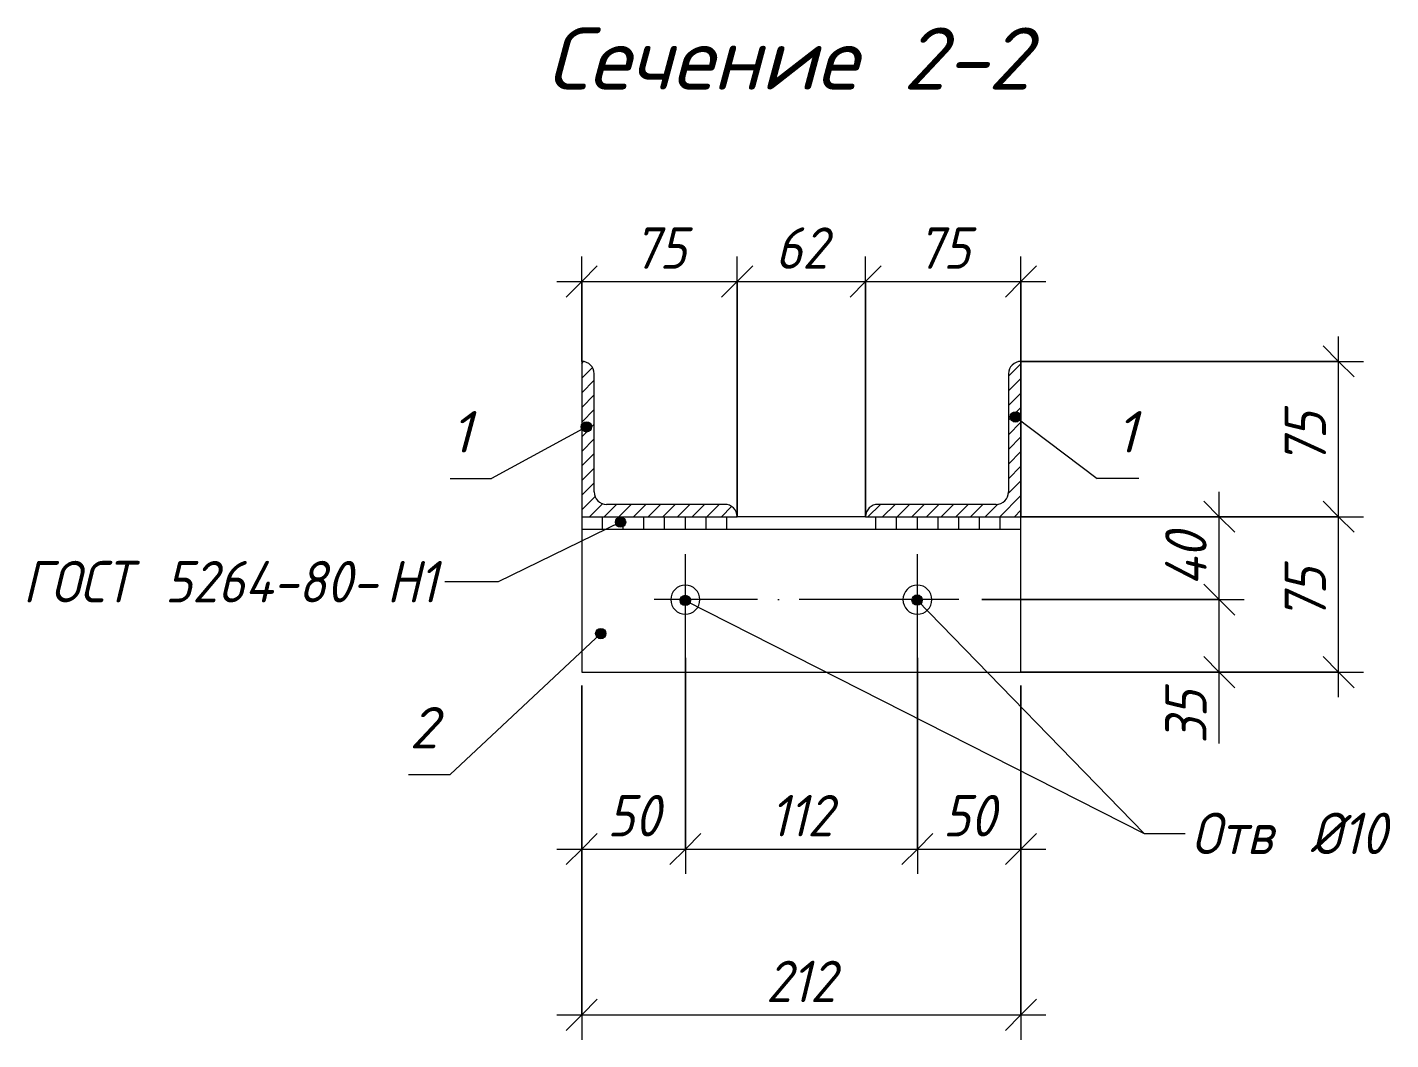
# Model space of a CAD drawing. Header units: millimetres. Extents: x 7563 to 35266, y -386 to 7164.
# Drawn here: x 15115 to 15773, y 3713 to 4201 of the extents above; entities that cross this region are included whole.
import ezdxf

# ---------------------------------------------------------------- set-up
doc = ezdxf.new("R2010")
doc.units = ezdxf.units.MM
doc.linetypes.add('50_200_ШТРИХ_1Т_ш5_п1_п1_', pattern=[70, 50, -10, 0, -10])
for name, color, linetype, lineweight in [('A-ANNO-DIMS', 7, 'Continuous', 9), ('A-ANNO-DIMS-10', 7, 'Continuous', 9), ('A-ANNO-NOTE', 7, 'Continuous', 9), ('A-DETL', 7, 'Continuous', 9), ('A-DETL-4', 7, 'Continuous', 20), ('A-DETL-CNTR-1', 7, '50_200_ШТРИХ_1Т_ш5_п1_п1_', 5), ('A-DETL-GENF-1', 7, 'Continuous', 5), ('G-ANNO-TEXT', 7, 'Continuous', 9)]:
    doc.layers.add(name, color=color, linetype=linetype, lineweight=lineweight)
doc.styles.add('ISOCPEUR_B_I', font='', dxfattribs={"height": 30})
doc.styles.add('ISOCPEUR_I', font='isocpeui.ttf', dxfattribs={"width": 0.9, "height": 20})
doc.styles.add('ISOCPEUR_I_4', font='isocpeui.ttf', dxfattribs={"height": 20})
doc.styles.get('ISOCPEUR_B_I').set_extended_font_data('ISOCPEUR', italic=True, bold=True)
doc.dimstyles.new('ISO-2_0_0_9К_СРЕДНИЙ', dxfattribs={"dimscale": 304.8, "dimtxt": 19.919624, "dimasz": 0.049213, "dimexe": 0.03937, "dimexo": 0, "dimgap": 0, "dimtad": 1, "dimdec": 0, "dimzin": 0, "dimdsep": 46, "dimtxsty": 'ISOCPEUR_I', "dimblk1": 'OBLIQUE', "dimblk2": 'OBLIQUE', "dimsah": 1, "dimcen": 0.09, "dimdle": 0.03937, "dimazin": 0, "dimtfac": 1, "dimtdec": 4, "dimtix": 1, "dimtmove": 0, "dimatfit": 3, "dimfxl": 1, "dimtvp": 1, "dimtolj": 1, "dimtzin": 0, "dimarcsym": 2})
doc.dimstyles.new('ISO-2_0_0_9К_СРЕДНИЙ_1', dxfattribs={"dimscale": 304.8, "dimtxt": 19.919624, "dimasz": 0.049213, "dimexe": 0.03937, "dimexo": 0, "dimgap": 0, "dimtad": 1, "dimdec": 0, "dimzin": 0, "dimdsep": 46, "dimtxsty": 'ISOCPEUR_I', "dimblk1": 'OBLIQUE', "dimblk2": 'OBLIQUE', "dimsah": 1, "dimcen": 0.09, "dimdle": 0.03937, "dimazin": 0, "dimtfac": 1, "dimtdec": 4, "dimtix": 1, "dimtmove": 1, "dimatfit": 3, "dimfxl": 1, "dimtvp": 1, "dimtolj": 1, "dimtzin": 0, "dimarcsym": 2})
pattern_1 = [(45, (9342.606, 0), (-3.535534, 3.535534), [])]

# ---------------------------------------------------------------- blocks, each defined once
blk = doc.blocks.new('DIMBLOCK66-АР1_Узлы металлических стоек  2 этажа')
at = {"layer": 'A-ANNO-DIMS-10', "lineweight": 20}
for p, q in [((15690.6, 3925.13), (15683.1, 3932.63)), ((15690.6, 3925.13), (15698.1, 3917.63)), ((15690.6, 3890.13), (15683.1, 3897.63)), ((15690.6, 3890.13), (15698.1, 3882.63))]:
    blk.add_line(p, q, dxfattribs=at)
at = {"layer": 'A-ANNO-DIMS-10'}
for p, q in [((15575.9, 3925.13), (15702.6, 3925.13)), ((15690.6, 3925.13), (15575.9, 3925.13)), ((15690.6, 3878.13), (15690.6, 3925.13)), ((15690.6, 3880.91), (15690.6, 3907.63)), ((15594.85, 3890.13), (15702.6, 3890.13)), ((15690.6, 3890.13), (15594.85, 3890.13)), ((15690.6, 3855.63), (15690.6, 3880.91))]:
    blk.add_line(p, q, dxfattribs=at)
at = {"layer": 'A-ANNO-DIMS-10', "color": 0, "insert": (15664.47, 3855.63), "char_height": 20, "width": 30.3391, "attachment_point": 1, "rotation": 90, "line_spacing_factor": 1.149209, "style": 'ISOCPEUR_I'}
blk.add_mtext('35', dxfattribs=at)
blk = doc.blocks.new('_Oblique')
at = {"color": 0, "linetype": 'ByBlock', "lineweight": -2}
blk.add_line((-0.5, -0.5), (0.5, 0.5), dxfattribs=at)
blk = doc.blocks.new('DIMBLOCK67-АР1_Узлы металлических стоек  2 этажа')
at = {"layer": 'A-ANNO-DIMS-10'}
for p, q in [((15690.6, 3925.13), (15690.6, 3977.13)), ((15594.85, 3965.13), (15702.6, 3965.13)), ((15690.6, 3965.13), (15594.85, 3965.13)), ((15575.9, 3925.13), (15702.6, 3925.13)), ((15690.6, 3925.13), (15575.9, 3925.13))]:
    blk.add_line(p, q, dxfattribs=at)
at = {"layer": 'A-ANNO-DIMS-10', "lineweight": 20}
for p, q in [((15690.6, 3965.13), (15683.1, 3972.63)), ((15690.6, 3965.13), (15698.1, 3957.63)), ((15690.6, 3925.13), (15683.1, 3932.63)), ((15690.6, 3925.13), (15698.1, 3917.63))]:
    blk.add_line(p, q, dxfattribs=at)
at = {"layer": 'A-ANNO-DIMS-10', "color": 0, "insert": (15664.47, 3931.73), "char_height": 20, "width": 32.1779, "attachment_point": 1, "rotation": 90, "line_spacing_factor": 1.149209, "style": 'ISOCPEUR_I'}
blk.add_mtext('40', dxfattribs=at)
blk = doc.blocks.new('DIMBLOCK68-АР1_Узлы металлических стоек  2 этажа')
at = {"layer": 'A-ANNO-DIMS-10', "lineweight": 20}
for p, q in [((15748.19, 3965.13), (15740.69, 3972.63)), ((15748.19, 3965.13), (15755.69, 3957.63)), ((15748.19, 3890.13), (15740.69, 3897.63)), ((15748.19, 3890.13), (15755.69, 3882.63))]:
    blk.add_line(p, q, dxfattribs=at)
at = {"layer": 'A-ANNO-DIMS-10'}
for p, q in [((15594.85, 3965.13), (15760.19, 3965.13)), ((15748.19, 3965.13), (15594.85, 3965.13)), ((15748.19, 3878.13), (15748.19, 3965.13)), ((15594.85, 3890.13), (15760.19, 3890.13)), ((15748.19, 3890.13), (15594.85, 3890.13))]:
    blk.add_line(p, q, dxfattribs=at)
at = {"layer": 'A-ANNO-DIMS-10', "color": 0, "insert": (15722.06, 3914.99), "char_height": 20, "width": 30.3391, "attachment_point": 1, "rotation": 90, "line_spacing_factor": 1.149209, "style": 'ISOCPEUR_I'}
blk.add_mtext('75', dxfattribs=at)
blk = doc.blocks.new('DIMBLOCK69-АР1_Узлы металлических стоек  2 этажа')
at = {"layer": 'A-ANNO-DIMS-10', "lineweight": 20}
for p, q in [((15748.19, 4040.13), (15740.69, 4047.63)), ((15748.19, 4040.13), (15755.69, 4032.63)), ((15748.19, 3965.13), (15740.69, 3972.63)), ((15748.19, 3965.13), (15755.69, 3957.63))]:
    blk.add_line(p, q, dxfattribs=at)
at = {"layer": 'A-ANNO-DIMS-10'}
for p, q in [((15748.19, 3965.13), (15748.19, 4052.13)), ((15594.85, 4040.13), (15760.19, 4040.13)), ((15748.19, 4040.13), (15594.85, 4040.13)), ((15594.85, 3965.13), (15760.19, 3965.13)), ((15748.19, 3965.13), (15594.85, 3965.13))]:
    blk.add_line(p, q, dxfattribs=at)
at = {"layer": 'A-ANNO-DIMS-10', "color": 0, "insert": (15722.06, 3989.99), "char_height": 20, "width": 30.3391, "attachment_point": 1, "rotation": 90, "line_spacing_factor": 1.149209, "style": 'ISOCPEUR_I'}
blk.add_mtext('75', dxfattribs=at)
blk = doc.blocks.new('DIMBLOCK70-АР1_Узлы металлических стоек  2 этажа')
at = {"layer": 'A-ANNO-DIMS-10'}
for p, q in [((15594.85, 3883.73), (15594.85, 3712.75)), ((15594.85, 3724.75), (15594.85, 3883.73)), ((15382.85, 3881.19), (15382.85, 3712.75)), ((15382.85, 3724.75), (15382.85, 3881.19)), ((15370.85, 3724.75), (15606.85, 3724.75))]:
    blk.add_line(p, q, dxfattribs=at)
at = {"layer": 'A-ANNO-DIMS-10', "lineweight": 20}
for p, q in [((15382.85, 3724.75), (15390.35, 3732.25)), ((15594.85, 3724.75), (15602.35, 3732.25)), ((15382.85, 3724.75), (15375.35, 3717.25)), ((15594.85, 3724.75), (15587.35, 3717.25))]:
    blk.add_line(p, q, dxfattribs=at)
at = {"layer": 'A-ANNO-DIMS-10', "color": 0, "insert": (15471.8, 3750.88), "char_height": 20, "width": 40.9118, "attachment_point": 1, "line_spacing_factor": 1.149209, "style": 'ISOCPEUR_I'}
blk.add_mtext('212', dxfattribs=at)
blk = doc.blocks.new('DIMBLOCK71-АР1_Узлы металлических стоек  2 этажа')
at = {"layer": 'A-ANNO-DIMS-10'}
for p, q in [((15382.85, 4040.13), (15382.85, 4090.68)), ((15457.85, 3965.13), (15457.85, 4090.68)), ((15370.85, 4078.68), (15457.85, 4078.68)), ((15382.85, 4078.68), (15382.85, 4040.13)), ((15457.85, 4078.68), (15457.85, 3965.13))]:
    blk.add_line(p, q, dxfattribs=at)
at = {"layer": 'A-ANNO-DIMS-10', "lineweight": 20}
for p, q in [((15382.85, 4078.68), (15390.35, 4086.18)), ((15457.85, 4078.68), (15465.35, 4086.18)), ((15382.85, 4078.68), (15375.35, 4071.18)), ((15457.85, 4078.68), (15450.35, 4071.18))]:
    blk.add_line(p, q, dxfattribs=at)
at = {"layer": 'A-ANNO-DIMS-10', "color": 0, "insert": (15407.71, 4104.8), "char_height": 20, "width": 30.3391, "attachment_point": 1, "line_spacing_factor": 1.149209, "style": 'ISOCPEUR_I'}
blk.add_mtext('75', dxfattribs=at)
blk = doc.blocks.new('DIMBLOCK72-АР1_Узлы металлических стоек  2 этажа')
at = {"layer": 'A-ANNO-DIMS-10'}
for p, q in [((15457.85, 3965.13), (15457.85, 4090.68)), ((15519.85, 3965.13), (15519.85, 4090.68)), ((15457.85, 4078.68), (15519.85, 4078.68)), ((15457.85, 4078.68), (15457.85, 3965.13)), ((15519.85, 4078.68), (15519.85, 3965.13))]:
    blk.add_line(p, q, dxfattribs=at)
at = {"layer": 'A-ANNO-DIMS-10', "lineweight": 20}
for p, q in [((15457.85, 4078.68), (15465.35, 4086.18)), ((15519.85, 4078.68), (15527.35, 4086.18)), ((15457.85, 4078.68), (15450.35, 4071.18)), ((15519.85, 4078.68), (15512.35, 4071.18))]:
    blk.add_line(p, q, dxfattribs=at)
at = {"layer": 'A-ANNO-DIMS-10', "color": 0, "insert": (15476.21, 4104.8), "char_height": 20, "width": 30.3391, "attachment_point": 1, "line_spacing_factor": 1.149209, "style": 'ISOCPEUR_I'}
blk.add_mtext('62', dxfattribs=at)
blk = doc.blocks.new('DIMBLOCK73-АР1_Узлы металлических стоек  2 этажа')
at = {"layer": 'A-ANNO-DIMS-10'}
for p, q in [((15519.85, 3965.13), (15519.85, 4090.68)), ((15594.85, 3965.13), (15594.85, 4090.68)), ((15519.85, 4078.68), (15606.85, 4078.68)), ((15519.85, 4078.68), (15519.85, 3965.13)), ((15594.85, 4078.68), (15594.85, 3965.13))]:
    blk.add_line(p, q, dxfattribs=at)
at = {"layer": 'A-ANNO-DIMS-10', "lineweight": 20}
for p, q in [((15519.85, 4078.68), (15527.35, 4086.18)), ((15594.85, 4078.68), (15602.35, 4086.18)), ((15519.85, 4078.68), (15512.35, 4071.18)), ((15594.85, 4078.68), (15587.35, 4071.18))]:
    blk.add_line(p, q, dxfattribs=at)
at = {"layer": 'A-ANNO-DIMS-10', "color": 0, "insert": (15544.71, 4104.8), "char_height": 20, "width": 30.3391, "attachment_point": 1, "line_spacing_factor": 1.149209, "style": 'ISOCPEUR_I'}
blk.add_mtext('75', dxfattribs=at)
blk = doc.blocks.new('DIMBLOCK74-АР1_Узлы металлических стоек  2 этажа')
at = {"layer": 'A-ANNO-DIMS-10'}
for p, q in [((15432.85, 3897.13), (15432.85, 3792.75)), ((15432.85, 3804.75), (15432.85, 3897.13)), ((15382.85, 3883.73), (15382.85, 3792.75)), ((15382.85, 3804.75), (15382.85, 3883.73)), ((15370.85, 3804.75), (15432.85, 3804.75))]:
    blk.add_line(p, q, dxfattribs=at)
at = {"layer": 'A-ANNO-DIMS-10', "lineweight": 20}
for p, q in [((15382.85, 3804.75), (15390.35, 3812.25)), ((15432.85, 3804.75), (15440.35, 3812.25)), ((15382.85, 3804.75), (15375.35, 3797.25)), ((15432.85, 3804.75), (15425.35, 3797.25))]:
    blk.add_line(p, q, dxfattribs=at)
at = {"layer": 'A-ANNO-DIMS-10', "color": 0, "insert": (15395.21, 3830.88), "char_height": 20, "width": 30.3391, "attachment_point": 1, "line_spacing_factor": 1.149209, "style": 'ISOCPEUR_I'}
blk.add_mtext('50', dxfattribs=at)
blk = doc.blocks.new('DIMBLOCK75-АР1_Узлы металлических стоек  2 этажа')
at = {"layer": 'A-ANNO-DIMS-10'}
for p, q in [((15432.85, 3897.13), (15432.85, 3792.75)), ((15432.85, 3804.75), (15432.85, 3897.13)), ((15544.85, 3897.13), (15544.85, 3792.75)), ((15544.85, 3804.75), (15544.85, 3897.13)), ((15432.85, 3804.75), (15544.85, 3804.75))]:
    blk.add_line(p, q, dxfattribs=at)
at = {"layer": 'A-ANNO-DIMS-10', "lineweight": 20}
for p, q in [((15432.85, 3804.75), (15440.35, 3812.25)), ((15544.85, 3804.75), (15552.35, 3812.25)), ((15432.85, 3804.75), (15425.35, 3797.25)), ((15544.85, 3804.75), (15537.35, 3797.25))]:
    blk.add_line(p, q, dxfattribs=at)
at = {"layer": 'A-ANNO-DIMS-10', "color": 0, "insert": (15473.72, 3830.88), "char_height": 20, "width": 36.315, "attachment_point": 1, "line_spacing_factor": 1.149209, "style": 'ISOCPEUR_I'}
blk.add_mtext('112', dxfattribs=at)
blk = doc.blocks.new('DIMBLOCK76-АР1_Узлы металлических стоек  2 этажа')
at = {"layer": 'A-ANNO-DIMS-10'}
for p, q in [((15544.85, 3897.13), (15544.85, 3792.75)), ((15544.85, 3804.75), (15544.85, 3897.13)), ((15594.85, 3883.73), (15594.85, 3792.75)), ((15594.85, 3804.75), (15594.85, 3883.73)), ((15544.85, 3804.75), (15606.85, 3804.75))]:
    blk.add_line(p, q, dxfattribs=at)
at = {"layer": 'A-ANNO-DIMS-10', "lineweight": 20}
for p, q in [((15544.85, 3804.75), (15552.35, 3812.25)), ((15594.85, 3804.75), (15602.35, 3812.25)), ((15544.85, 3804.75), (15537.35, 3797.25)), ((15594.85, 3804.75), (15587.35, 3797.25))]:
    blk.add_line(p, q, dxfattribs=at)
at = {"layer": 'A-ANNO-DIMS-10', "color": 0, "insert": (15557.21, 3830.88), "char_height": 20, "width": 30.3391, "attachment_point": 1, "line_spacing_factor": 1.149209, "style": 'ISOCPEUR_I'}
blk.add_mtext('50', dxfattribs=at)
blk = doc.blocks.new('_AT__Текстовая выноска1 - _AT__Текстовая выноска 2-25057224-АР1_Узлы металлических стоек  2 этажа')
at = {"layer": 'A-ANNO-NOTE'}
blk.add_line((0, 0), (2, 0), dxfattribs=at)
blk = doc.blocks.new('_AT__Текстовая выноска1 - _AT__Текстовая выноска 2-25057332-АР1_Узлы металлических стоек  2 этажа')
at = {"layer": 'A-ANNO-NOTE'}
blk.add_line((0, 0), (2, 0), dxfattribs=at)

msp = doc.modelspace()

# ---------------------------------------------------------------- hatches: boundary and pattern name
at = {"layer": 'A-ANNO-NOTE'}
h = msp.add_hatch(color=256, dxfattribs=at)
edge = h.paths.add_edge_path(flags=0)
edge.add_arc((15592.15, 4013.3), 2.5, 0, 360)
h = msp.add_hatch(color=256, dxfattribs=at)
edge = h.paths.add_edge_path(flags=0)
edge.add_arc((15385.08, 4008.52), 2.5, 0, 360)
h = msp.add_hatch(color=256, dxfattribs=at)
edge = h.paths.add_edge_path(flags=0)
edge.add_arc((15392.05, 3908.76), 2.5, 0, 360)
at = {"layer": 'A-DETL-GENF-1'}
h = msp.add_hatch(dxfattribs=at)
h.set_pattern_fill('FP_12', color=256, style=0, pattern_type=2)
h.set_pattern_definition(pattern_1)
h.paths.add_polyline_path([(15457.85, 3965.13), (15457.64, 3966.69), (15457.04, 3968.13), (15456.09, 3969.38), (15454.85, 3970.33), (15453.4, 3970.93), (15451.85, 3971.13), (15394.85, 3971.13), (15393.29, 3971.34), (15391.85, 3971.94), (15390.6, 3972.89), (15389.65, 3974.13), (15389.05, 3975.58), (15388.85, 3977.13), (15388.85, 4034.13), (15388.64, 4035.69), (15388.04, 4037.13), (15387.09, 4038.38), (15385.85, 4039.33), (15384.4, 4039.93), (15382.85, 4040.13), (15382.85, 3965.13)], flags=0)
h = msp.add_hatch(dxfattribs=at)
h.set_pattern_fill('FP_12', color=256, style=0, pattern_type=2)
h.set_pattern_definition(pattern_1)
h.paths.add_polyline_path([(15519.85, 3965.13), (15594.85, 3965.13), (15594.85, 4040.13), (15593.29, 4039.93), (15591.85, 4039.33), (15590.6, 4038.38), (15589.65, 4037.13), (15589.05, 4035.69), (15588.85, 4034.13), (15588.85, 3977.13), (15588.64, 3975.58), (15588.04, 3974.13), (15587.09, 3972.89), (15585.85, 3971.94), (15584.4, 3971.34), (15582.85, 3971.13), (15525.85, 3971.13), (15524.29, 3970.93), (15522.85, 3970.33), (15521.6, 3969.38), (15520.65, 3968.13), (15520.05, 3966.69)], flags=0)
at = {"layer": 'G-ANNO-TEXT'}
h = msp.add_hatch(color=256, dxfattribs=at)
edge = h.paths.add_edge_path(flags=0)
edge.add_arc((15401.57, 3962.55), 2.5, 0, 360)
h = msp.add_hatch(color=256, dxfattribs=at)
edge = h.paths.add_edge_path(flags=0)
edge.add_arc((15432.84, 3924.73), 2.5, 0, 360)
h = msp.add_hatch(color=256, dxfattribs=at)
edge = h.paths.add_edge_path(flags=0)
edge.add_arc((15544.74, 3924.92), 2.5, 0, 360)

# ---------------------------------------------------------------- linework, layer by layer
at = {"layer": 'A-ANNO-NOTE'}
for p, q in [((15385.08, 4008.52), (15339.27, 3983.61)), ((15592.15, 4013.3), (15631.71, 3983.61)), ((15392.05, 3908.76), (15319.27, 3840.82))]:
    msp.add_line(p, q, dxfattribs=at)
for centre in [(15592.15, 4013.3), (15385.08, 4008.52), (15392.05, 3908.76)]:
    msp.add_circle(centre, 2.5, dxfattribs=at)
at = {"layer": 'A-DETL'}
for p, q in [((15382.85, 3965.13), (15382.85, 3890.13)), ((15392.85, 3959.13), (15392.85, 3965.13)), ((15402.85, 3959.13), (15402.85, 3965.13)), ((15412.85, 3959.13), (15412.85, 3965.13)), ((15422.85, 3959.13), (15422.85, 3965.13)), ((15432.85, 3959.13), (15432.85, 3965.13)), ((15442.85, 3959.13), (15442.85, 3965.13)), ((15452.85, 3959.13), (15452.85, 3965.13)), ((15519.85, 3965.13), (15457.85, 3965.13)), ((15524.85, 3959.13), (15524.85, 3965.13)), ((15534.85, 3959.13), (15534.85, 3965.13)), ((15544.85, 3959.13), (15544.85, 3965.13)), ((15554.85, 3959.13), (15554.85, 3965.13)), ((15564.85, 3959.13), (15564.85, 3965.13)), ((15574.85, 3959.13), (15574.85, 3965.13)), ((15584.85, 3959.13), (15584.85, 3965.13)), ((15594.85, 3890.13), (15594.85, 3965.13)), ((15382.85, 3959.13), (15594.85, 3959.13)), ((15382.85, 3890.13), (15594.85, 3890.13))]:
    msp.add_line(p, q, dxfattribs=at)
for centre, start, end in [((15432.85, 3925.13), 90, 270), ((15432.85, 3925.13), 270, 90), ((15544.85, 3925.13), 90, 270), ((15544.85, 3925.13), 270, 90)]:
    msp.add_arc(centre, 7, start, end, dxfattribs=at)
at = {"layer": 'A-DETL-4'}
for p, q in [((15382.85, 4040.13), (15382.85, 3965.13)), ((15594.85, 3965.13), (15594.85, 4040.13)), ((15388.85, 3977.13), (15388.85, 4034.13)), ((15588.85, 4034.13), (15588.85, 3977.13)), ((15451.85, 3971.13), (15394.85, 3971.13)), ((15582.85, 3971.13), (15525.85, 3971.13)), ((15382.85, 3965.13), (15457.85, 3965.13)), ((15519.85, 3965.13), (15594.85, 3965.13))]:
    msp.add_line(p, q, dxfattribs=at)
for centre, start, end in [((15382.85, 4034.13), 0, 90), ((15594.85, 4034.13), 90, 180), ((15394.85, 3977.13), 180, 270), ((15582.85, 3977.13), 270, 0), ((15451.85, 3965.13), 360, 90), ((15525.85, 3965.13), 90, 180)]:
    msp.add_arc(centre, 6, start, end, dxfattribs=at)
at = {"layer": 'A-DETL-CNTR-1'}
for p, q in [((15432.85, 3897.13), (15432.85, 3947.13)), ((15544.85, 3897.13), (15544.85, 3947.13)), ((15537.85, 3925.13), (15412.85, 3925.13)), ((15559.85, 3925.13), (15522.85, 3925.13)), ((15564.85, 3925.13), (15551.85, 3925.13))]:
    msp.add_line(p, q, dxfattribs=at)
at = {"layer": 'G-ANNO-TEXT'}
for p, q in [((15401.57, 3962.55), (15342.52, 3933.81)), ((15317.34, 3933.81), (15316.72, 3933.81)), ((15342.52, 3933.81), (15317.34, 3933.81)), ((15432.84, 3924.73), (15654.3, 3812.32)), ((15544.74, 3924.92), (15654.3, 3812.32)), ((15654.3, 3812.32), (15674.14, 3812.32)), ((15654.3, 3812.32), (15674.14, 3812.32))]:
    msp.add_line(p, q, dxfattribs=at)
for centre in [(15401.57, 3962.55), (15432.84, 3924.73), (15544.74, 3924.92)]:
    msp.add_circle(centre, 2.5, dxfattribs=at)

# ---------------------------------------------------------------- block references
at = {"layer": 'A-ANNO-NOTE', "xscale": 10, "yscale": 10, "zscale": 10}
for p in [(15319.27, 3983.61), (15299.27, 3840.82)]:
    msp.add_blockref('_AT__Текстовая выноска1 - _AT__Текстовая выноска 2-25057224-АР1_Узлы металлических стоек  2 этажа', p, dxfattribs=at)
at = {"layer": 'A-ANNO-NOTE', "xscale": 10, "yscale": 10, "zscale": 10, "rotation": 180}
msp.add_blockref('_AT__Текстовая выноска1 - _AT__Текстовая выноска 2-25057332-АР1_Узлы металлических стоек  2 этажа', (15651.71, 3983.61), dxfattribs=at)

# ---------------------------------------------------------------- texts
at = {"layer": 'A-ANNO-NOTE', "char_height": 20, "attachment_point": 1, "style": 'ISOCPEUR_I_4'}
for s, insert, width in [('\\fISOCPEUR|b0|i1|c204|p34|;1', (15319.68, 4016.14), 12.827), ('\\fISOCPEUR|b0|i1|c204|p34|;1', (15640.7, 4016.14), 12.827), ('\\fISOCPEUR|b0|i1|c204|p34|;2', (15299.68, 3873.34), 17.6371)]:
    msp.add_mtext(s, dxfattribs=dict(at, insert=insert, width=width))
at = {"layer": 'G-ANNO-TEXT', "attachment_point": 1}
for s, insert, char_height, width, style in [('Сечение', (15365.96, 4201.27), 30, 185.1898, 'ISOCPEUR_B_I'), (' 2-2', (15518.76, 4201.27), 30, 102.616, 'ISOCPEUR_B_I'), ('ГОСТ', (15113.1, 3943.81), 20, 69.2658, 'ISOCPEUR_I'), (' 5264-80-', (15170.25, 3943.81), 20, 143.5822, 'ISOCPEUR_I'), ('\\fISOCPEUR|b0|i1|c204|p34|;\\W.9;Н', (15288.71, 3943.81), 20, 18.7595, 'ISOCPEUR_I'), ('\\fISOCPEUR|b0|i1|c204|p34|;\\W.9;1', (15304.19, 3943.81), 20, 11.5443, 'ISOCPEUR_I'), ('Отв', (15677.14, 3822.32), 20, 55.5569, 'ISOCPEUR_I'), (' Ø10', (15722.98, 3822.32), 20, 64.2152, 'ISOCPEUR_I')]:
    msp.add_mtext(s, dxfattribs=dict(at, insert=insert, char_height=char_height, width=width, style=style))

# ---------------------------------------------------------------- dimensions: what is measured, and where the dimension line sits
at = {"layer": 'A-ANNO-DIMS'}
for base, p1, p2, override, picture, middle in [((15457.85, 4078.68), (15382.85, 4040.13), (15457.85, 3965.13), {"dimpost": '<>', "dimfxl": 106.066017}, 'DIMBLOCK71-АР1_Узлы металлических стоек  2 этажа', (15420.35, 4088.8)), ((15519.85, 4078.68), (15457.85, 3965.13), (15519.85, 3965.13), {"dimpost": '<>', "dimfxl": 62}, 'DIMBLOCK72-АР1_Узлы металлических стоек  2 этажа', (15488.85, 4088.68)), ((15594.85, 4078.68), (15519.85, 3965.13), (15594.85, 3965.13), {"dimpost": '<>', "dimfxl": 75}, 'DIMBLOCK73-АР1_Узлы металлических стоек  2 этажа', (15557.35, 4088.8)), ((15432.85, 3804.75), (15382.85, 3883.73), (15432.85, 3897.13), {"dimpost": '<>', "dimfxl": 51.76594}, 'DIMBLOCK74-АР1_Узлы металлических стоек  2 этажа', (15407.85, 3814.75)), ((15544.85, 3804.75), (15432.85, 3897.13), (15544.85, 3897.13), {"dimpost": '<>', "dimfxl": 112}, 'DIMBLOCK75-АР1_Узлы металлических стоек  2 этажа', (15488.85, 3814.75)), ((15594.85, 3804.75), (15544.85, 3897.13), (15594.85, 3883.73), {"dimpost": '<>', "dimfxl": 51.76594}, 'DIMBLOCK76-АР1_Узлы металлических стоек  2 этажа', (15569.85, 3814.75)), ((15594.85, 3724.75), (15382.85, 3881.19), (15594.85, 3883.73), {"dimpost": '<>', "dimfxl": 212.015225}, 'DIMBLOCK70-АР1_Узлы металлических стоек  2 этажа', (15488.85, 3734.75))]:
    dim = msp.add_linear_dim(base=base, p1=p1, p2=p2, dimstyle='ISO-2_0_0_9К_СРЕДНИЙ', override=override, dxfattribs=at)
    dim.commit()
    dim.dimension.update_dxf_attribs({"geometry": picture, "text_midpoint": middle})
for base, p1, p2, override, picture, middle in [((15748.19, 4040.13), (15594.85, 3965.13), (15594.85, 4040.13), {"dimpost": '<>', "dimfxl": 75}, 'DIMBLOCK69-АР1_Узлы металлических стоек  2 этажа', (15738.06, 4002.63)), ((15690.6, 3965.13), (15575.9, 3925.13), (15594.85, 3965.13), {"dimpost": '<>', "dimfxl": 44.260752}, 'DIMBLOCK67-АР1_Узлы металлических стоек  2 этажа', (15680.6, 3945.13)), ((15748.19, 3965.13), (15594.85, 3890.13), (15594.85, 3965.13), {"dimpost": '<>', "dimfxl": 75}, 'DIMBLOCK68-АР1_Узлы металлических стоек  2 этажа', (15738.06, 3927.63))]:
    dim = msp.add_linear_dim(base=base, p1=p1, p2=p2, angle=90, dimstyle='ISO-2_0_0_9К_СРЕДНИЙ', override=override, dxfattribs=at)
    dim.commit()
    dim.dimension.update_dxf_attribs({"geometry": picture, "text_midpoint": middle})
dim = msp.add_linear_dim(base=(15690.6, 3925.13), p1=(15594.85, 3890.13), p2=(15575.9, 3925.13), angle=90, dimstyle='ISO-2_0_0_9К_СРЕДНИЙ_1', override={"dimpost": '<>', "dimfxl": 39.799675}, dxfattribs=at)
dim.commit()
dim.dimension.update_dxf_attribs({"geometry": 'DIMBLOCK66-АР1_Узлы металлических стоек  2 этажа', "text_midpoint": (15677.8, 3870.8), "dimtype": 160, "text_rotation": 90})

doc.saveas('drawing.dxf')
